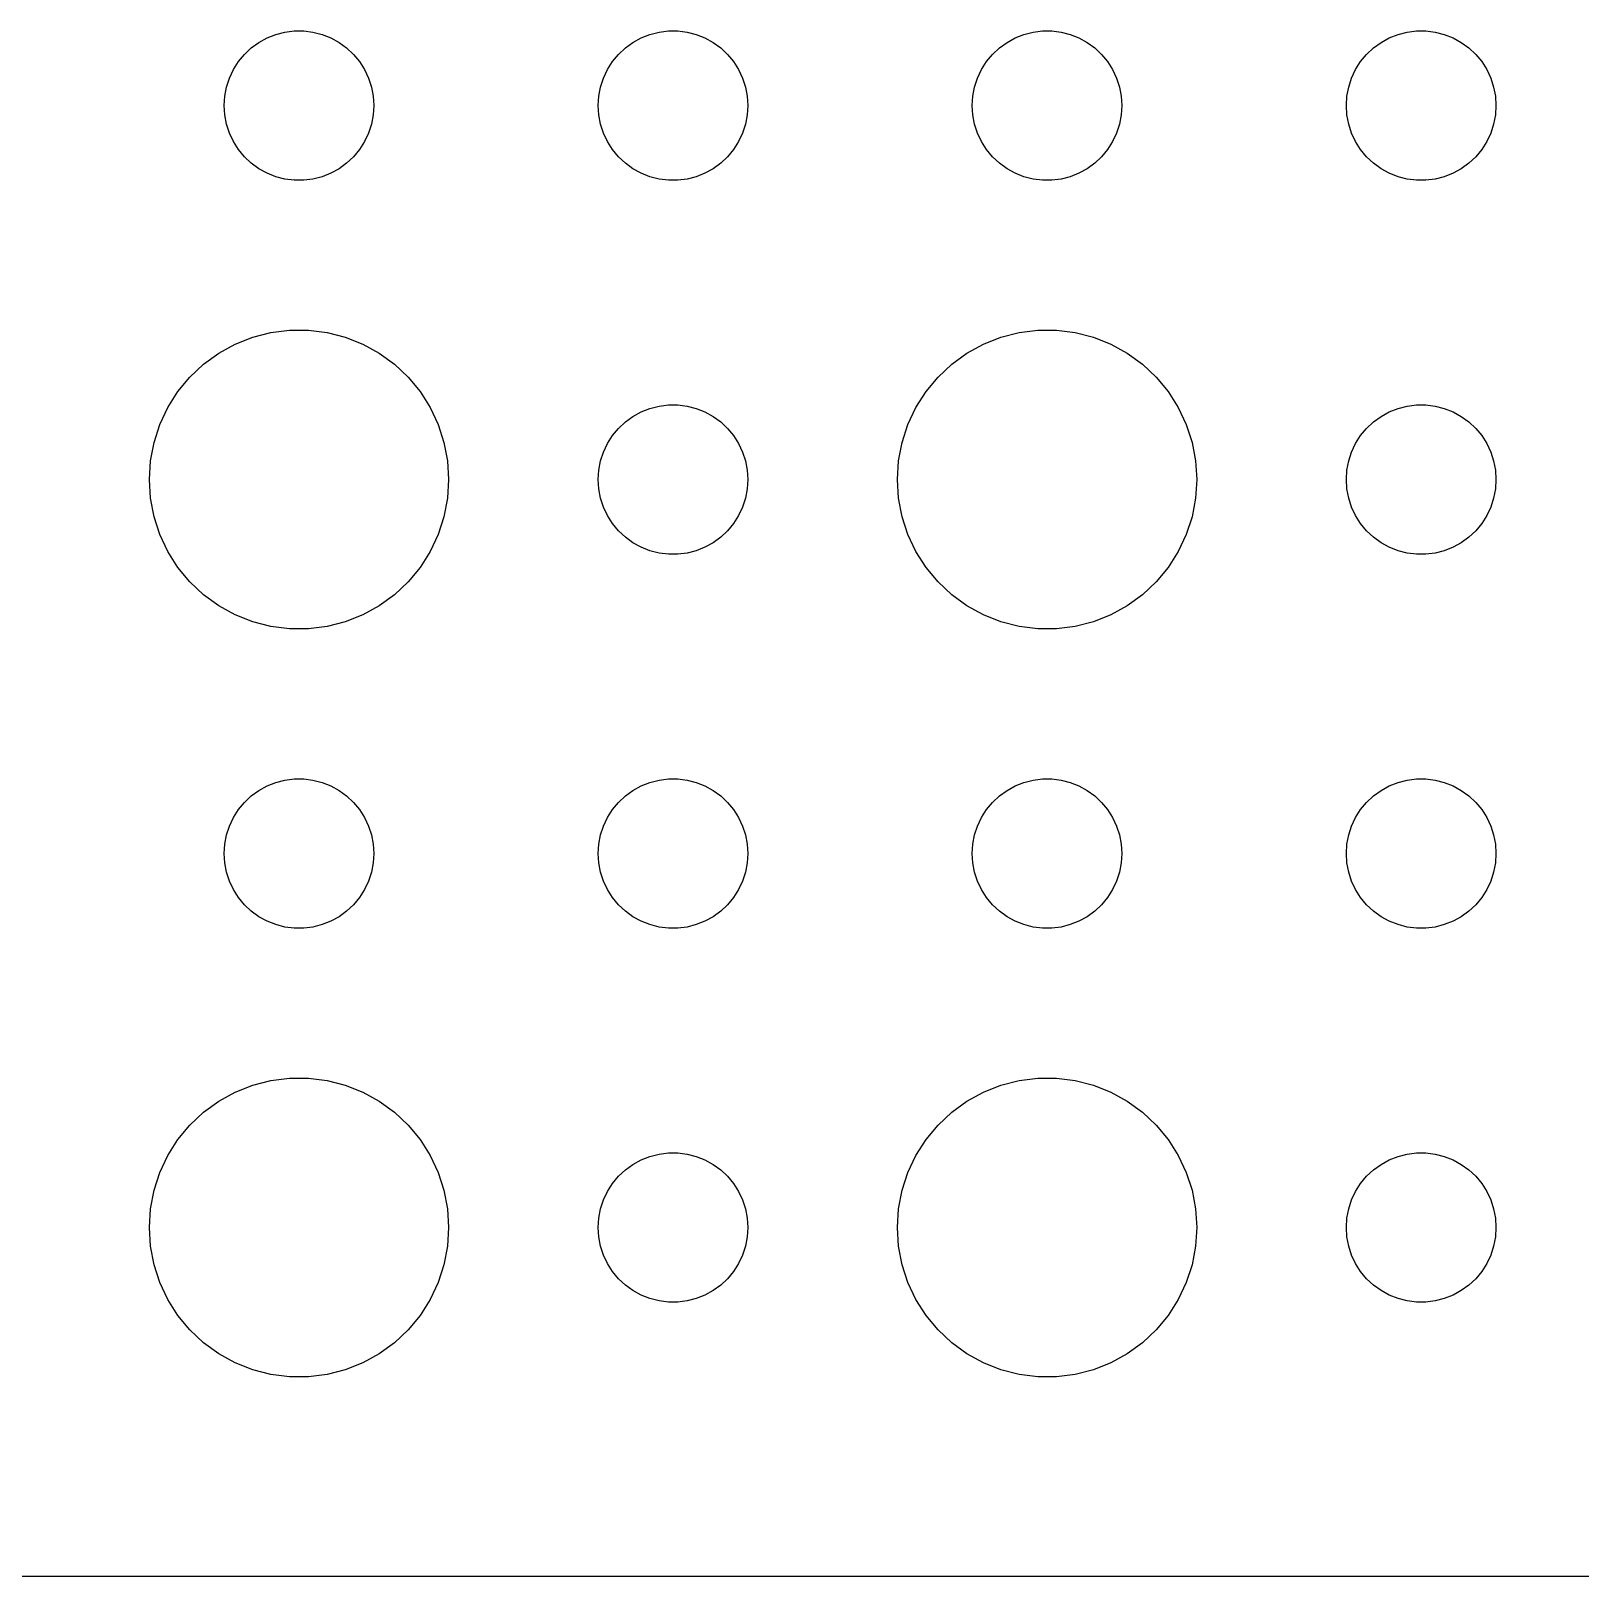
# Model space of a CAD drawing. Header units: metres. Extents: x -134 to 134, y -37 to 37.
# Drawn here: x -102.87 to -71.81, y -36.99 to -6 of the extents above; entities that cross this region are included whole.
import ezdxf

# ---------------------------------------------------------------- set-up
doc = ezdxf.new("R2010")
doc.units = ezdxf.units.M

msp = doc.modelspace()

# ---------------------------------------------------------------- linework, layer by layer
for p, q in [((-98.3037, -6.23351), (-98.1387, -6.14275)), ((-98.1387, -6.14275), (-97.9635, -6.07341)), ((-97.9635, -6.07341), (-97.7811, -6.02657)), ((-97.7811, -6.02657), (-97.5942, -6.00294)), ((-97.5942, -6.00294), (-97.4058, -6.00294)), ((-97.4058, -6.00294), (-97.2189, -6.02657)), ((-97.2189, -6.02657), (-97.0365, -6.07341)), ((-97.0365, -6.07341), (-96.8613, -6.14275)), ((-96.8613, -6.14275), (-96.6963, -6.23351)), ((-90.8037, -6.23351), (-90.6387, -6.14275)), ((-90.6387, -6.14275), (-90.4635, -6.07341)), ((-90.4635, -6.07341), (-90.2811, -6.02657)), ((-90.2811, -6.02657), (-90.0942, -6.00294)), ((-90.0942, -6.00294), (-89.9058, -6.00294)), ((-89.9058, -6.00294), (-89.7189, -6.02657)), ((-89.7189, -6.02657), (-89.5365, -6.07341)), ((-89.5365, -6.07341), (-89.3613, -6.14275)), ((-89.3613, -6.14275), (-89.1963, -6.23351)), ((-83.3037, -6.23351), (-83.1387, -6.14275)), ((-83.1387, -6.14275), (-82.9635, -6.07341)), ((-82.9635, -6.07341), (-82.7811, -6.02657)), ((-82.7811, -6.02657), (-82.5942, -6.00294)), ((-82.5942, -6.00294), (-82.4058, -6.00294)), ((-82.4058, -6.00294), (-82.2189, -6.02657)), ((-82.2189, -6.02657), (-82.0365, -6.07341)), ((-82.0365, -6.07341), (-81.8613, -6.14275)), ((-81.8613, -6.14275), (-81.6963, -6.23351)), ((-75.8037, -6.23351), (-75.6387, -6.14275)), ((-75.6387, -6.14275), (-75.4635, -6.07341)), ((-75.4635, -6.07341), (-75.2811, -6.02657)), ((-75.2811, -6.02657), (-75.0942, -6.00294)), ((-75.0942, -6.00294), (-74.9058, -6.00294)), ((-74.9058, -6.00294), (-74.7189, -6.02657)), ((-74.7189, -6.02657), (-74.5365, -6.07341)), ((-74.5365, -6.07341), (-74.3613, -6.14275)), ((-74.3613, -6.14275), (-74.1963, -6.23351)), ((-98.7135, -6.61832), (-98.5934, -6.47318)), ((-98.5934, -6.47318), (-98.4561, -6.34422)), ((-98.4561, -6.34422), (-98.3037, -6.23351)), ((-96.6963, -6.23351), (-96.5439, -6.34422)), ((-96.5439, -6.34422), (-96.4065, -6.47318)), ((-96.4065, -6.47318), (-96.2865, -6.61832)), ((-91.2135, -6.61832), (-91.0934, -6.47318)), ((-91.0934, -6.47318), (-90.9561, -6.34422)), ((-90.9561, -6.34422), (-90.8037, -6.23351)), ((-89.1963, -6.23351), (-89.0439, -6.34422)), ((-89.0439, -6.34422), (-88.9065, -6.47318)), ((-88.9065, -6.47318), (-88.7865, -6.61832)), ((-83.7135, -6.61832), (-83.5934, -6.47318)), ((-83.5934, -6.47318), (-83.4561, -6.34422)), ((-83.4561, -6.34422), (-83.3037, -6.23351)), ((-81.6963, -6.23351), (-81.5439, -6.34422)), ((-81.5439, -6.34422), (-81.4065, -6.47318)), ((-81.4065, -6.47318), (-81.2865, -6.61832)), ((-76.2135, -6.61832), (-76.0934, -6.47318)), ((-76.0934, -6.47318), (-75.9561, -6.34422)), ((-75.9561, -6.34422), (-75.8037, -6.23351)), ((-74.1963, -6.23351), (-74.0439, -6.34422)), ((-74.0439, -6.34422), (-73.9065, -6.47318)), ((-73.9065, -6.47318), (-73.7865, -6.61832)), ((-98.8947, -6.9478), (-98.8145, -6.77736)), ((-98.8145, -6.77736), (-98.7135, -6.61832)), ((-96.2865, -6.61832), (-96.1855, -6.77736)), ((-96.1855, -6.77736), (-96.1053, -6.9478)), ((-91.3947, -6.9478), (-91.3145, -6.77736)), ((-91.3145, -6.77736), (-91.2135, -6.61832)), ((-88.7865, -6.61832), (-88.6855, -6.77736)), ((-88.6855, -6.77736), (-88.6053, -6.9478)), ((-83.8947, -6.9478), (-83.8145, -6.77736)), ((-83.8145, -6.77736), (-83.7135, -6.61832)), ((-81.2865, -6.61832), (-81.1855, -6.77736)), ((-81.1855, -6.77736), (-81.1053, -6.9478)), ((-76.3947, -6.9478), (-76.3145, -6.77736)), ((-76.3145, -6.77736), (-76.2135, -6.61832)), ((-73.7865, -6.61832), (-73.6855, -6.77736)), ((-73.6855, -6.77736), (-73.6053, -6.9478)), ((-98.9882, -7.312), (-98.9529, -7.12695)), ((-98.9529, -7.12695), (-98.8947, -6.9478)), ((-96.1053, -6.9478), (-96.0471, -7.12695)), ((-96.0471, -7.12695), (-96.0118, -7.312)), ((-91.4882, -7.312), (-91.4529, -7.12695)), ((-91.4529, -7.12695), (-91.3947, -6.9478)), ((-88.6053, -6.9478), (-88.5471, -7.12695)), ((-88.5471, -7.12695), (-88.5118, -7.312)), ((-83.9882, -7.312), (-83.9529, -7.12695)), ((-83.9529, -7.12695), (-83.8947, -6.9478)), ((-81.1053, -6.9478), (-81.0471, -7.12695)), ((-81.0471, -7.12695), (-81.0118, -7.312)), ((-76.4882, -7.312), (-76.4529, -7.12695)), ((-76.4529, -7.12695), (-76.3947, -6.9478)), ((-73.6053, -6.9478), (-73.5471, -7.12695)), ((-73.5471, -7.12695), (-73.5118, -7.312)), ((-99, -7.5), (-98.9882, -7.312)), ((-96.0118, -7.312), (-96, -7.5)), ((-91.5, -7.5), (-91.4882, -7.312)), ((-88.5118, -7.312), (-88.5, -7.5)), ((-84, -7.5), (-83.9882, -7.312)), ((-81.0118, -7.312), (-81, -7.5)), ((-76.5, -7.5), (-76.4882, -7.312)), ((-73.5118, -7.312), (-73.5, -7.5)), ((-98.9882, -7.68799), (-99, -7.5)), ((-98.9529, -7.87303), (-98.9882, -7.68799)), ((-96.0118, -7.68799), (-96.0471, -7.87303)), ((-96, -7.5), (-96.0118, -7.68799)), ((-91.4882, -7.68799), (-91.5, -7.5)), ((-91.4529, -7.87303), (-91.4882, -7.68799)), ((-88.5118, -7.68799), (-88.5471, -7.87303)), ((-88.5, -7.5), (-88.5118, -7.68799)), ((-83.9882, -7.68799), (-84, -7.5)), ((-83.9529, -7.87303), (-83.9882, -7.68799)), ((-81.0118, -7.68799), (-81.0471, -7.87303)), ((-81, -7.5), (-81.0118, -7.68799)), ((-76.4882, -7.68799), (-76.5, -7.5)), ((-76.4529, -7.87303), (-76.4882, -7.68799)), ((-73.5118, -7.68799), (-73.5471, -7.87303)), ((-73.5, -7.5), (-73.5118, -7.68799)), ((-98.8947, -8.05219), (-98.9529, -7.87303)), ((-98.8145, -8.22263), (-98.8947, -8.05219)), ((-96.1053, -8.05219), (-96.1855, -8.22263)), ((-96.0471, -7.87303), (-96.1053, -8.05219)), ((-91.3947, -8.05219), (-91.4529, -7.87303)), ((-91.3145, -8.22263), (-91.3947, -8.05219)), ((-88.6053, -8.05219), (-88.6855, -8.22263)), ((-88.5471, -7.87303), (-88.6053, -8.05219)), ((-83.8947, -8.05219), (-83.9529, -7.87303)), ((-83.8145, -8.22263), (-83.8947, -8.05219)), ((-81.1053, -8.05219), (-81.1855, -8.22263)), ((-81.0471, -7.87303), (-81.1053, -8.05219)), ((-76.3947, -8.05219), (-76.4529, -7.87303)), ((-76.3145, -8.22263), (-76.3947, -8.05219)), ((-73.6053, -8.05219), (-73.6855, -8.22263)), ((-73.5471, -7.87303), (-73.6053, -8.05219)), ((-98.7135, -8.38167), (-98.8145, -8.22263)), ((-98.5934, -8.52681), (-98.7135, -8.38167)), ((-96.2865, -8.38167), (-96.4065, -8.52681)), ((-96.1855, -8.22263), (-96.2865, -8.38167)), ((-91.2135, -8.38167), (-91.3145, -8.22263)), ((-91.0934, -8.52681), (-91.2135, -8.38167)), ((-88.7865, -8.38167), (-88.9065, -8.52681)), ((-88.6855, -8.22263), (-88.7865, -8.38167)), ((-83.7135, -8.38167), (-83.8145, -8.22263)), ((-83.5934, -8.52681), (-83.7135, -8.38167)), ((-81.2865, -8.38167), (-81.4065, -8.52681)), ((-81.1855, -8.22263), (-81.2865, -8.38167)), ((-76.2135, -8.38167), (-76.3145, -8.22263)), ((-76.0934, -8.52681), (-76.2135, -8.38167)), ((-73.7865, -8.38167), (-73.9065, -8.52681)), ((-73.6855, -8.22263), (-73.7865, -8.38167)), ((-98.4561, -8.65576), (-98.5934, -8.52681)), ((-98.3037, -8.76648), (-98.4561, -8.65576)), ((-96.5439, -8.65576), (-96.6963, -8.76648)), ((-96.4065, -8.52681), (-96.5439, -8.65576)), ((-90.9561, -8.65576), (-91.0934, -8.52681)), ((-90.8037, -8.76648), (-90.9561, -8.65576)), ((-89.0439, -8.65576), (-89.1963, -8.76648)), ((-88.9065, -8.52681), (-89.0439, -8.65576)), ((-83.4561, -8.65576), (-83.5934, -8.52681)), ((-83.3037, -8.76648), (-83.4561, -8.65576)), ((-81.5439, -8.65576), (-81.6963, -8.76648)), ((-81.4065, -8.52681), (-81.5439, -8.65576)), ((-75.9561, -8.65576), (-76.0934, -8.52681)), ((-75.8037, -8.76648), (-75.9561, -8.65576)), ((-74.0439, -8.65576), (-74.1963, -8.76648)), ((-73.9065, -8.52681), (-74.0439, -8.65576)), ((-98.1387, -8.85724), (-98.3037, -8.76648)), ((-97.9635, -8.92657), (-98.1387, -8.85724)), ((-97.7811, -8.97342), (-97.9635, -8.92657)), ((-97.5942, -8.99704), (-97.7811, -8.97342)), ((-97.4058, -8.99704), (-97.5942, -8.99704)), ((-97.2189, -8.97342), (-97.4058, -8.99704)), ((-97.0365, -8.92657), (-97.2189, -8.97342)), ((-96.8613, -8.85724), (-97.0365, -8.92657)), ((-96.6963, -8.76648), (-96.8613, -8.85724)), ((-90.6387, -8.85724), (-90.8037, -8.76648)), ((-90.4635, -8.92657), (-90.6387, -8.85724)), ((-90.2811, -8.97342), (-90.4635, -8.92657)), ((-90.0942, -8.99704), (-90.2811, -8.97342)), ((-89.9058, -8.99704), (-90.0942, -8.99704)), ((-89.7189, -8.97342), (-89.9058, -8.99704)), ((-89.5365, -8.92657), (-89.7189, -8.97342)), ((-89.3613, -8.85724), (-89.5365, -8.92657)), ((-89.1963, -8.76648), (-89.3613, -8.85724)), ((-83.1387, -8.85724), (-83.3037, -8.76648)), ((-82.9635, -8.92657), (-83.1387, -8.85724)), ((-82.7811, -8.97342), (-82.9635, -8.92657)), ((-82.5942, -8.99704), (-82.7811, -8.97342)), ((-82.4058, -8.99704), (-82.5942, -8.99704)), ((-82.2189, -8.97342), (-82.4058, -8.99704)), ((-82.0365, -8.92657), (-82.2189, -8.97342)), ((-81.8613, -8.85724), (-82.0365, -8.92657)), ((-81.6963, -8.76648), (-81.8613, -8.85724)), ((-75.6387, -8.85724), (-75.8037, -8.76648)), ((-75.4635, -8.92657), (-75.6387, -8.85724)), ((-75.2811, -8.97342), (-75.4635, -8.92657)), ((-75.0942, -8.99704), (-75.2811, -8.97342)), ((-74.9058, -8.99704), (-75.0942, -8.99704)), ((-74.7189, -8.97342), (-74.9058, -8.99704)), ((-74.5365, -8.92657), (-74.7189, -8.97342)), ((-74.3613, -8.85724), (-74.5365, -8.92657)), ((-74.1963, -8.76648), (-74.3613, -8.85724)), ((-98.427, -12.1468), (-98.0621, -12.0531)), ((-98.0621, -12.0531), (-97.6884, -12.0059)), ((-97.6884, -12.0059), (-97.3116, -12.0059)), ((-97.3116, -12.0059), (-96.9379, -12.0531)), ((-96.9379, -12.0531), (-96.573, -12.1468)), ((-83.427, -12.1468), (-83.0621, -12.0531)), ((-83.0621, -12.0531), (-82.6884, -12.0059)), ((-82.6884, -12.0059), (-82.3116, -12.0059)), ((-82.3116, -12.0059), (-81.9379, -12.0531)), ((-81.9379, -12.0531), (-81.573, -12.1468)), ((-99.1075, -12.467), (-98.7773, -12.2855)), ((-98.7773, -12.2855), (-98.427, -12.1468)), ((-96.573, -12.1468), (-96.2227, -12.2855)), ((-96.2227, -12.2855), (-95.8925, -12.467)), ((-84.1075, -12.467), (-83.7773, -12.2855)), ((-83.7773, -12.2855), (-83.427, -12.1468)), ((-81.573, -12.1468), (-81.2227, -12.2855)), ((-81.2227, -12.2855), (-80.8925, -12.467)), ((-99.6869, -12.9464), (-99.4123, -12.6884)), ((-99.4123, -12.6884), (-99.1075, -12.467)), ((-95.8925, -12.467), (-95.5877, -12.6884)), ((-95.5877, -12.6884), (-95.3131, -12.9464)), ((-84.6869, -12.9464), (-84.4123, -12.6884)), ((-84.4123, -12.6884), (-84.1075, -12.467)), ((-80.8925, -12.467), (-80.5877, -12.6884)), ((-80.5877, -12.6884), (-80.3131, -12.9464)), ((-99.927, -13.2366), (-99.6869, -12.9464)), ((-95.3131, -12.9464), (-95.073, -13.2366)), ((-84.927, -13.2366), (-84.6869, -12.9464)), ((-80.3131, -12.9464), (-80.073, -13.2366)), ((-100.129, -13.5547), (-99.927, -13.2366)), ((-95.073, -13.2366), (-94.8711, -13.5547)), ((-85.1289, -13.5547), (-84.927, -13.2366)), ((-80.073, -13.2366), (-79.8711, -13.5547)), ((-100.289, -13.8956), (-100.129, -13.5547)), ((-94.8711, -13.5547), (-94.7107, -13.8956)), ((-90.8037, -13.7335), (-90.6387, -13.6427)), ((-90.6387, -13.6427), (-90.4635, -13.5734)), ((-90.4635, -13.5734), (-90.2811, -13.5266)), ((-90.2811, -13.5266), (-90.0942, -13.5029)), ((-90.0942, -13.5029), (-89.9058, -13.5029)), ((-89.9058, -13.5029), (-89.7189, -13.5266)), ((-89.7189, -13.5266), (-89.5365, -13.5734)), ((-89.5365, -13.5734), (-89.3613, -13.6427)), ((-89.3613, -13.6427), (-89.1963, -13.7335)), ((-85.2893, -13.8956), (-85.1289, -13.5547)), ((-79.8711, -13.5547), (-79.7107, -13.8956)), ((-75.8037, -13.7335), (-75.6387, -13.6427)), ((-75.6387, -13.6427), (-75.4635, -13.5734)), ((-75.4635, -13.5734), (-75.2811, -13.5266)), ((-75.2811, -13.5266), (-75.0942, -13.5029)), ((-75.0942, -13.5029), (-74.9058, -13.5029)), ((-74.9058, -13.5029), (-74.7189, -13.5266)), ((-74.7189, -13.5266), (-74.5365, -13.5734)), ((-74.5365, -13.5734), (-74.3613, -13.6427)), ((-74.3613, -13.6427), (-74.1963, -13.7335)), ((-100.406, -14.2539), (-100.289, -13.8956)), ((-94.7107, -13.8956), (-94.5943, -14.2539)), ((-91.2135, -14.1183), (-91.0934, -13.9732)), ((-91.0934, -13.9732), (-90.9561, -13.8442)), ((-90.9561, -13.8442), (-90.8037, -13.7335)), ((-89.1963, -13.7335), (-89.0439, -13.8442)), ((-89.0439, -13.8442), (-88.9065, -13.9732)), ((-88.9065, -13.9732), (-88.7865, -14.1183)), ((-85.4057, -14.2539), (-85.2893, -13.8956)), ((-79.7107, -13.8956), (-79.5943, -14.2539)), ((-76.2135, -14.1183), (-76.0934, -13.9732)), ((-76.0934, -13.9732), (-75.9561, -13.8442)), ((-75.9561, -13.8442), (-75.8037, -13.7335)), ((-74.1963, -13.7335), (-74.0439, -13.8442)), ((-74.0439, -13.8442), (-73.9065, -13.9732)), ((-73.9065, -13.9732), (-73.7865, -14.1183)), ((-100.476, -14.624), (-100.406, -14.2539)), ((-94.5943, -14.2539), (-94.5237, -14.624)), ((-91.3947, -14.4478), (-91.3145, -14.2774)), ((-91.3145, -14.2774), (-91.2135, -14.1183)), ((-88.7865, -14.1183), (-88.6855, -14.2774)), ((-88.6855, -14.2774), (-88.6053, -14.4478)), ((-85.4763, -14.624), (-85.4057, -14.2539)), ((-79.5943, -14.2539), (-79.5237, -14.624)), ((-76.3947, -14.4478), (-76.3145, -14.2774)), ((-76.3145, -14.2774), (-76.2135, -14.1183)), ((-73.7865, -14.1183), (-73.6855, -14.2774)), ((-73.6855, -14.2774), (-73.6053, -14.4478)), ((-91.4529, -14.627), (-91.3947, -14.4478)), ((-88.6053, -14.4478), (-88.5471, -14.627)), ((-76.4529, -14.627), (-76.3947, -14.4478)), ((-73.6053, -14.4478), (-73.5471, -14.627)), ((-100.5, -15), (-100.476, -14.624)), ((-94.5237, -14.624), (-94.5, -15)), ((-91.5, -15), (-91.4882, -14.812)), ((-91.4882, -14.812), (-91.4529, -14.627)), ((-88.5471, -14.627), (-88.5118, -14.812)), ((-88.5118, -14.812), (-88.5, -15)), ((-85.5, -15), (-85.4763, -14.624)), ((-79.5237, -14.624), (-79.5, -15)), ((-76.5, -15), (-76.4882, -14.812)), ((-76.4882, -14.812), (-76.4529, -14.627)), ((-73.5471, -14.627), (-73.5118, -14.812)), ((-73.5118, -14.812), (-73.5, -15)), ((-100.476, -15.376), (-100.5, -15)), ((-94.5, -15), (-94.5237, -15.376)), ((-91.4882, -15.188), (-91.5, -15)), ((-91.4529, -15.373), (-91.4882, -15.188)), ((-88.5118, -15.188), (-88.5471, -15.373)), ((-88.5, -15), (-88.5118, -15.188)), ((-85.4763, -15.376), (-85.5, -15)), ((-79.5, -15), (-79.5237, -15.376)), ((-76.4882, -15.188), (-76.5, -15)), ((-76.4529, -15.373), (-76.4882, -15.188)), ((-73.5118, -15.188), (-73.5471, -15.373)), ((-73.5, -15), (-73.5118, -15.188)), ((-100.406, -15.7461), (-100.476, -15.376)), ((-94.5237, -15.376), (-94.5943, -15.7461)), ((-91.3947, -15.5522), (-91.4529, -15.373)), ((-88.5471, -15.373), (-88.6053, -15.5522)), ((-85.4057, -15.7461), (-85.4763, -15.376)), ((-79.5237, -15.376), (-79.5943, -15.7461)), ((-76.3947, -15.5522), (-76.4529, -15.373)), ((-73.5471, -15.373), (-73.6053, -15.5522)), ((-100.289, -16.1044), (-100.406, -15.7461)), ((-94.5943, -15.7461), (-94.7107, -16.1044)), ((-91.3145, -15.7226), (-91.3947, -15.5522)), ((-91.2135, -15.8817), (-91.3145, -15.7226)), ((-88.6855, -15.7226), (-88.7865, -15.8817)), ((-88.6053, -15.5522), (-88.6855, -15.7226)), ((-85.2893, -16.1044), (-85.4057, -15.7461)), ((-79.5943, -15.7461), (-79.7107, -16.1044)), ((-76.3145, -15.7226), (-76.3947, -15.5522)), ((-76.2135, -15.8817), (-76.3145, -15.7226)), ((-73.6855, -15.7226), (-73.7865, -15.8817)), ((-73.6053, -15.5522), (-73.6855, -15.7226)), ((-100.129, -16.4453), (-100.289, -16.1044)), ((-94.7107, -16.1044), (-94.8711, -16.4453)), ((-91.0934, -16.0268), (-91.2135, -15.8817)), ((-90.9561, -16.1558), (-91.0934, -16.0268)), ((-88.9065, -16.0268), (-89.0439, -16.1558)), ((-88.7865, -15.8817), (-88.9065, -16.0268)), ((-85.1289, -16.4453), (-85.2893, -16.1044)), ((-79.7107, -16.1044), (-79.8711, -16.4453)), ((-76.0934, -16.0268), (-76.2135, -15.8817)), ((-75.9561, -16.1558), (-76.0934, -16.0268)), ((-73.9065, -16.0268), (-74.0439, -16.1558)), ((-73.7865, -15.8817), (-73.9065, -16.0268)), ((-99.927, -16.7634), (-100.129, -16.4453)), ((-94.8711, -16.4453), (-95.073, -16.7634)), ((-90.8037, -16.2665), (-90.9561, -16.1558)), ((-90.6387, -16.3572), (-90.8037, -16.2665)), ((-90.4635, -16.4266), (-90.6387, -16.3572)), ((-90.2811, -16.4734), (-90.4635, -16.4266)), ((-89.5365, -16.4266), (-89.7189, -16.4734)), ((-89.3613, -16.3572), (-89.5365, -16.4266)), ((-89.1963, -16.2665), (-89.3613, -16.3572)), ((-89.0439, -16.1558), (-89.1963, -16.2665)), ((-84.927, -16.7634), (-85.1289, -16.4453)), ((-79.8711, -16.4453), (-80.073, -16.7634)), ((-75.8037, -16.2665), (-75.9561, -16.1558)), ((-75.6387, -16.3572), (-75.8037, -16.2665)), ((-75.4635, -16.4266), (-75.6387, -16.3572)), ((-75.2811, -16.4734), (-75.4635, -16.4266)), ((-74.5365, -16.4266), (-74.7189, -16.4734)), ((-74.3613, -16.3572), (-74.5365, -16.4266)), ((-74.1963, -16.2665), (-74.3613, -16.3572)), ((-74.0439, -16.1558), (-74.1963, -16.2665)), ((-99.6869, -17.0536), (-99.927, -16.7634)), ((-95.073, -16.7634), (-95.3131, -17.0536)), ((-90.0942, -16.497), (-90.2811, -16.4734)), ((-89.9058, -16.497), (-90.0942, -16.497)), ((-89.7189, -16.4734), (-89.9058, -16.497)), ((-84.6869, -17.0536), (-84.927, -16.7634)), ((-80.073, -16.7634), (-80.3131, -17.0536)), ((-75.0942, -16.497), (-75.2811, -16.4734)), ((-74.9058, -16.497), (-75.0942, -16.497)), ((-74.7189, -16.4734), (-74.9058, -16.497)), ((-99.4123, -17.3115), (-99.6869, -17.0536)), ((-95.3131, -17.0536), (-95.5877, -17.3115)), ((-84.4123, -17.3115), (-84.6869, -17.0536)), ((-80.3131, -17.0536), (-80.5877, -17.3115)), ((-99.1075, -17.533), (-99.4123, -17.3115)), ((-95.5877, -17.3115), (-95.8925, -17.533)), ((-84.1075, -17.533), (-84.4123, -17.3115)), ((-80.5877, -17.3115), (-80.8925, -17.533)), ((-98.7773, -17.7145), (-99.1075, -17.533)), ((-95.8925, -17.533), (-96.2227, -17.7145)), ((-83.7773, -17.7145), (-84.1075, -17.533)), ((-80.8925, -17.533), (-81.2227, -17.7145)), ((-98.427, -17.8532), (-98.7773, -17.7145)), ((-98.0621, -17.9469), (-98.427, -17.8532)), ((-97.6884, -17.9941), (-98.0621, -17.9469)), ((-97.3116, -17.9941), (-97.6884, -17.9941)), ((-96.9379, -17.9469), (-97.3116, -17.9941)), ((-96.573, -17.8532), (-96.9379, -17.9469)), ((-96.2227, -17.7145), (-96.573, -17.8532)), ((-83.427, -17.8532), (-83.7773, -17.7145)), ((-83.0621, -17.9469), (-83.427, -17.8532)), ((-82.6884, -17.9941), (-83.0621, -17.9469)), ((-82.3116, -17.9941), (-82.6884, -17.9941)), ((-81.9379, -17.9469), (-82.3116, -17.9941)), ((-81.573, -17.8532), (-81.9379, -17.9469)), ((-81.2227, -17.7145), (-81.573, -17.8532)), ((-98.1387, -21.1427), (-97.9635, -21.0734)), ((-97.9635, -21.0734), (-97.7811, -21.0266)), ((-97.7811, -21.0266), (-97.5942, -21.003)), ((-97.5942, -21.003), (-97.4058, -21.003)), ((-97.4058, -21.003), (-97.2189, -21.0266)), ((-97.2189, -21.0266), (-97.0365, -21.0734)), ((-97.0365, -21.0734), (-96.8613, -21.1427)), ((-90.6387, -21.1427), (-90.4635, -21.0734)), ((-90.4635, -21.0734), (-90.2811, -21.0266)), ((-90.2811, -21.0266), (-90.0942, -21.003)), ((-90.0942, -21.003), (-89.9058, -21.003)), ((-89.9058, -21.003), (-89.7189, -21.0266)), ((-89.7189, -21.0266), (-89.5365, -21.0734)), ((-89.5365, -21.0734), (-89.3613, -21.1427)), ((-83.1387, -21.1427), (-82.9635, -21.0734)), ((-82.9635, -21.0734), (-82.7811, -21.0266)), ((-82.7811, -21.0266), (-82.5942, -21.003)), ((-82.5942, -21.003), (-82.4058, -21.003)), ((-82.4058, -21.003), (-82.2189, -21.0266)), ((-82.2189, -21.0266), (-82.0365, -21.0734)), ((-82.0365, -21.0734), (-81.8613, -21.1427)), ((-75.6387, -21.1427), (-75.4635, -21.0734)), ((-75.4635, -21.0734), (-75.2811, -21.0266)), ((-75.2811, -21.0266), (-75.0942, -21.003)), ((-75.0942, -21.003), (-74.9058, -21.003)), ((-74.9058, -21.003), (-74.7189, -21.0266)), ((-74.7189, -21.0266), (-74.5365, -21.0734)), ((-74.5365, -21.0734), (-74.3613, -21.1427)), ((-98.5934, -21.4732), (-98.4561, -21.3442)), ((-98.4561, -21.3442), (-98.3037, -21.2335)), ((-98.3037, -21.2335), (-98.1387, -21.1427)), ((-96.8613, -21.1427), (-96.6963, -21.2335)), ((-96.6963, -21.2335), (-96.5439, -21.3442)), ((-96.5439, -21.3442), (-96.4065, -21.4732)), ((-91.0934, -21.4732), (-90.9561, -21.3442)), ((-90.9561, -21.3442), (-90.8037, -21.2335)), ((-90.8037, -21.2335), (-90.6387, -21.1427)), ((-89.3613, -21.1427), (-89.1963, -21.2335)), ((-89.1963, -21.2335), (-89.0439, -21.3442)), ((-89.0439, -21.3442), (-88.9065, -21.4732)), ((-83.5934, -21.4732), (-83.4561, -21.3442)), ((-83.4561, -21.3442), (-83.3037, -21.2335)), ((-83.3037, -21.2335), (-83.1387, -21.1427)), ((-81.8613, -21.1427), (-81.6963, -21.2335)), ((-81.6963, -21.2335), (-81.5439, -21.3442)), ((-81.5439, -21.3442), (-81.4065, -21.4732)), ((-76.0934, -21.4732), (-75.9561, -21.3442)), ((-75.9561, -21.3442), (-75.8037, -21.2335)), ((-75.8037, -21.2335), (-75.6387, -21.1427)), ((-74.3613, -21.1427), (-74.1963, -21.2335)), ((-74.1963, -21.2335), (-74.0439, -21.3442)), ((-74.0439, -21.3442), (-73.9065, -21.4732)), ((-98.8145, -21.7774), (-98.7135, -21.6183)), ((-98.7135, -21.6183), (-98.5934, -21.4732)), ((-96.4065, -21.4732), (-96.2865, -21.6183)), ((-96.2865, -21.6183), (-96.1855, -21.7774)), ((-91.3145, -21.7774), (-91.2135, -21.6183)), ((-91.2135, -21.6183), (-91.0934, -21.4732)), ((-88.9065, -21.4732), (-88.7865, -21.6183)), ((-88.7865, -21.6183), (-88.6855, -21.7774)), ((-83.8145, -21.7774), (-83.7135, -21.6183)), ((-83.7135, -21.6183), (-83.5934, -21.4732)), ((-81.4065, -21.4732), (-81.2865, -21.6183)), ((-81.2865, -21.6183), (-81.1855, -21.7774)), ((-76.3145, -21.7774), (-76.2135, -21.6183)), ((-76.2135, -21.6183), (-76.0934, -21.4732)), ((-73.9065, -21.4732), (-73.7865, -21.6183)), ((-73.7865, -21.6183), (-73.6855, -21.7774)), ((-98.9529, -22.127), (-98.8947, -21.9478)), ((-98.8947, -21.9478), (-98.8145, -21.7774)), ((-96.1855, -21.7774), (-96.1053, -21.9478)), ((-96.1053, -21.9478), (-96.0471, -22.127)), ((-91.4529, -22.127), (-91.3947, -21.9478)), ((-91.3947, -21.9478), (-91.3145, -21.7774)), ((-88.6855, -21.7774), (-88.6053, -21.9478)), ((-88.6053, -21.9478), (-88.5471, -22.127)), ((-83.9529, -22.127), (-83.8947, -21.9478)), ((-83.8947, -21.9478), (-83.8145, -21.7774)), ((-81.1855, -21.7774), (-81.1053, -21.9478)), ((-81.1053, -21.9478), (-81.0471, -22.127)), ((-76.4529, -22.127), (-76.3947, -21.9478)), ((-76.3947, -21.9478), (-76.3145, -21.7774)), ((-73.6855, -21.7774), (-73.6053, -21.9478)), ((-73.6053, -21.9478), (-73.5471, -22.127)), ((-99, -22.5), (-98.9882, -22.312)), ((-98.9882, -22.312), (-98.9529, -22.127)), ((-96.0471, -22.127), (-96.0118, -22.312)), ((-96.0118, -22.312), (-96, -22.5)), ((-91.5, -22.5), (-91.4882, -22.312)), ((-91.4882, -22.312), (-91.4529, -22.127)), ((-88.5471, -22.127), (-88.5118, -22.312)), ((-88.5118, -22.312), (-88.5, -22.5)), ((-84, -22.5), (-83.9882, -22.312)), ((-83.9882, -22.312), (-83.9529, -22.127)), ((-81.0471, -22.127), (-81.0118, -22.312)), ((-81.0118, -22.312), (-81, -22.5)), ((-76.5, -22.5), (-76.4882, -22.312)), ((-76.4882, -22.312), (-76.4529, -22.127)), ((-73.5471, -22.127), (-73.5118, -22.312)), ((-73.5118, -22.312), (-73.5, -22.5)), ((-98.9882, -22.688), (-99, -22.5)), ((-96, -22.5), (-96.0118, -22.688)), ((-91.4882, -22.688), (-91.5, -22.5)), ((-88.5, -22.5), (-88.5118, -22.688)), ((-83.9882, -22.688), (-84, -22.5)), ((-81, -22.5), (-81.0118, -22.688)), ((-76.4882, -22.688), (-76.5, -22.5)), ((-73.5, -22.5), (-73.5118, -22.688)), ((-98.9529, -22.873), (-98.9882, -22.688)), ((-98.8947, -23.0522), (-98.9529, -22.873)), ((-96.0471, -22.873), (-96.1053, -23.0522)), ((-96.0118, -22.688), (-96.0471, -22.873)), ((-91.4529, -22.873), (-91.4882, -22.688)), ((-91.3947, -23.0522), (-91.4529, -22.873)), ((-88.5471, -22.873), (-88.6053, -23.0522)), ((-88.5118, -22.688), (-88.5471, -22.873)), ((-83.9529, -22.873), (-83.9882, -22.688)), ((-83.8947, -23.0522), (-83.9529, -22.873)), ((-81.0471, -22.873), (-81.1053, -23.0522)), ((-81.0118, -22.688), (-81.0471, -22.873)), ((-76.4529, -22.873), (-76.4882, -22.688)), ((-76.3947, -23.0522), (-76.4529, -22.873)), ((-73.5471, -22.873), (-73.6053, -23.0522)), ((-73.5118, -22.688), (-73.5471, -22.873)), ((-98.8145, -23.2226), (-98.8947, -23.0522)), ((-98.7135, -23.3817), (-98.8145, -23.2226)), ((-96.1855, -23.2226), (-96.2865, -23.3817)), ((-96.1053, -23.0522), (-96.1855, -23.2226)), ((-91.3145, -23.2226), (-91.3947, -23.0522)), ((-91.2135, -23.3817), (-91.3145, -23.2226)), ((-88.6855, -23.2226), (-88.7865, -23.3817)), ((-88.6053, -23.0522), (-88.6855, -23.2226)), ((-83.8145, -23.2226), (-83.8947, -23.0522)), ((-83.7135, -23.3817), (-83.8145, -23.2226)), ((-81.1855, -23.2226), (-81.2865, -23.3817)), ((-81.1053, -23.0522), (-81.1855, -23.2226)), ((-76.3145, -23.2226), (-76.3947, -23.0522)), ((-76.2135, -23.3817), (-76.3145, -23.2226)), ((-73.6855, -23.2226), (-73.7865, -23.3817)), ((-73.6053, -23.0522), (-73.6855, -23.2226)), ((-98.5934, -23.5268), (-98.7135, -23.3817)), ((-98.4561, -23.6558), (-98.5934, -23.5268)), ((-96.4065, -23.5268), (-96.5439, -23.6558)), ((-96.2865, -23.3817), (-96.4065, -23.5268)), ((-91.0934, -23.5268), (-91.2135, -23.3817)), ((-90.9561, -23.6558), (-91.0934, -23.5268)), ((-88.9065, -23.5268), (-89.0439, -23.6558)), ((-88.7865, -23.3817), (-88.9065, -23.5268)), ((-83.5934, -23.5268), (-83.7135, -23.3817)), ((-83.4561, -23.6558), (-83.5934, -23.5268)), ((-81.4065, -23.5268), (-81.5439, -23.6558)), ((-81.2865, -23.3817), (-81.4065, -23.5268)), ((-76.0934, -23.5268), (-76.2135, -23.3817)), ((-75.9561, -23.6558), (-76.0934, -23.5268)), ((-73.9065, -23.5268), (-74.0439, -23.6558)), ((-73.7865, -23.3817), (-73.9065, -23.5268)), ((-98.3037, -23.7665), (-98.4561, -23.6558)), ((-98.1387, -23.8572), (-98.3037, -23.7665)), ((-97.9635, -23.9266), (-98.1387, -23.8572)), ((-96.8613, -23.8572), (-97.0365, -23.9266)), ((-96.6963, -23.7665), (-96.8613, -23.8572)), ((-96.5439, -23.6558), (-96.6963, -23.7665)), ((-90.8037, -23.7665), (-90.9561, -23.6558)), ((-90.6387, -23.8572), (-90.8037, -23.7665)), ((-90.4635, -23.9266), (-90.6387, -23.8572)), ((-89.3613, -23.8572), (-89.5365, -23.9266)), ((-89.1963, -23.7665), (-89.3613, -23.8572)), ((-89.0439, -23.6558), (-89.1963, -23.7665)), ((-83.3037, -23.7665), (-83.4561, -23.6558)), ((-83.1387, -23.8572), (-83.3037, -23.7665)), ((-82.9635, -23.9266), (-83.1387, -23.8572)), ((-81.8613, -23.8572), (-82.0365, -23.9266)), ((-81.6963, -23.7665), (-81.8613, -23.8572)), ((-81.5439, -23.6558), (-81.6963, -23.7665)), ((-75.8037, -23.7665), (-75.9561, -23.6558)), ((-75.6387, -23.8572), (-75.8037, -23.7665)), ((-75.4635, -23.9266), (-75.6387, -23.8572)), ((-74.3613, -23.8572), (-74.5365, -23.9266)), ((-74.1963, -23.7665), (-74.3613, -23.8572)), ((-74.0439, -23.6558), (-74.1963, -23.7665)), ((-97.7811, -23.9734), (-97.9635, -23.9266)), ((-97.5942, -23.997), (-97.7811, -23.9734)), ((-97.4058, -23.997), (-97.5942, -23.997)), ((-97.2189, -23.9734), (-97.4058, -23.997)), ((-97.0365, -23.9266), (-97.2189, -23.9734)), ((-90.2811, -23.9734), (-90.4635, -23.9266)), ((-90.0942, -23.997), (-90.2811, -23.9734)), ((-89.9058, -23.997), (-90.0942, -23.997)), ((-89.7189, -23.9734), (-89.9058, -23.997)), ((-89.5365, -23.9266), (-89.7189, -23.9734)), ((-82.7811, -23.9734), (-82.9635, -23.9266)), ((-82.5942, -23.997), (-82.7811, -23.9734)), ((-82.4058, -23.997), (-82.5942, -23.997)), ((-82.2189, -23.9734), (-82.4058, -23.997)), ((-82.0365, -23.9266), (-82.2189, -23.9734)), ((-75.2811, -23.9734), (-75.4635, -23.9266)), ((-75.0942, -23.997), (-75.2811, -23.9734)), ((-74.9058, -23.997), (-75.0942, -23.997)), ((-74.7189, -23.9734), (-74.9058, -23.997)), ((-74.5365, -23.9266), (-74.7189, -23.9734)), ((-98.0621, -27.0531), (-97.6884, -27.0059)), ((-97.6884, -27.0059), (-97.3116, -27.0059)), ((-97.3116, -27.0059), (-96.9379, -27.0531)), ((-83.0621, -27.0531), (-82.6884, -27.0059)), ((-82.6884, -27.0059), (-82.3116, -27.0059)), ((-82.3116, -27.0059), (-81.9379, -27.0531)), ((-99.1075, -27.467), (-98.7773, -27.2855)), ((-98.7773, -27.2855), (-98.427, -27.1468)), ((-98.427, -27.1468), (-98.0621, -27.0531)), ((-96.9379, -27.0531), (-96.573, -27.1468)), ((-96.573, -27.1468), (-96.2227, -27.2855)), ((-96.2227, -27.2855), (-95.8925, -27.467)), ((-84.1075, -27.467), (-83.7773, -27.2855)), ((-83.7773, -27.2855), (-83.427, -27.1468)), ((-83.427, -27.1468), (-83.0621, -27.0531)), ((-81.9379, -27.0531), (-81.573, -27.1468)), ((-81.573, -27.1468), (-81.2227, -27.2855)), ((-81.2227, -27.2855), (-80.8925, -27.467)), ((-99.4123, -27.6884), (-99.1075, -27.467)), ((-95.8925, -27.467), (-95.5877, -27.6884)), ((-84.4123, -27.6884), (-84.1075, -27.467)), ((-80.8925, -27.467), (-80.5877, -27.6884)), ((-99.927, -28.2366), (-99.6869, -27.9464)), ((-99.6869, -27.9464), (-99.4123, -27.6884)), ((-95.5877, -27.6884), (-95.3131, -27.9464)), ((-95.3131, -27.9464), (-95.073, -28.2366)), ((-84.927, -28.2366), (-84.6869, -27.9464)), ((-84.6869, -27.9464), (-84.4123, -27.6884)), ((-80.5877, -27.6884), (-80.3131, -27.9464)), ((-80.3131, -27.9464), (-80.073, -28.2366)), ((-100.129, -28.5547), (-99.927, -28.2366)), ((-95.073, -28.2366), (-94.8711, -28.5547)), ((-85.1289, -28.5547), (-84.927, -28.2366)), ((-80.073, -28.2366), (-79.8711, -28.5547)), ((-100.289, -28.8956), (-100.129, -28.5547)), ((-94.8711, -28.5547), (-94.7107, -28.8956)), ((-90.6387, -28.6427), (-90.4635, -28.5734)), ((-90.4635, -28.5734), (-90.2811, -28.5266)), ((-90.2811, -28.5266), (-90.0942, -28.503)), ((-90.0942, -28.503), (-89.9058, -28.503)), ((-89.9058, -28.503), (-89.7189, -28.5266)), ((-89.7189, -28.5266), (-89.5365, -28.5734)), ((-89.5365, -28.5734), (-89.3613, -28.6427)), ((-85.2893, -28.8956), (-85.1289, -28.5547)), ((-79.8711, -28.5547), (-79.7107, -28.8956)), ((-75.6387, -28.6427), (-75.4635, -28.5734)), ((-75.4635, -28.5734), (-75.2811, -28.5266)), ((-75.2811, -28.5266), (-75.0942, -28.503)), ((-75.0942, -28.503), (-74.9058, -28.503)), ((-74.9058, -28.503), (-74.7189, -28.5266)), ((-74.7189, -28.5266), (-74.5365, -28.5734)), ((-74.5365, -28.5734), (-74.3613, -28.6427)), ((-91.0934, -28.9732), (-90.9561, -28.8442)), ((-90.9561, -28.8442), (-90.8037, -28.7335)), ((-90.8037, -28.7335), (-90.6387, -28.6427)), ((-89.3613, -28.6427), (-89.1963, -28.7335)), ((-89.1963, -28.7335), (-89.0439, -28.8442)), ((-89.0439, -28.8442), (-88.9065, -28.9732)), ((-76.0934, -28.9732), (-75.9561, -28.8442)), ((-75.9561, -28.8442), (-75.8037, -28.7335)), ((-75.8037, -28.7335), (-75.6387, -28.6427)), ((-74.3613, -28.6427), (-74.1963, -28.7335)), ((-74.1963, -28.7335), (-74.0439, -28.8442)), ((-74.0439, -28.8442), (-73.9065, -28.9732)), ((-100.406, -29.2539), (-100.289, -28.8956)), ((-94.7107, -28.8956), (-94.5943, -29.2539)), ((-91.3145, -29.2774), (-91.2135, -29.1183)), ((-91.2135, -29.1183), (-91.0934, -28.9732)), ((-88.9065, -28.9732), (-88.7865, -29.1183)), ((-88.7865, -29.1183), (-88.6855, -29.2774)), ((-85.4057, -29.2539), (-85.2893, -28.8956)), ((-79.7107, -28.8956), (-79.5943, -29.2539)), ((-76.3145, -29.2774), (-76.2135, -29.1183)), ((-76.2135, -29.1183), (-76.0934, -28.9732)), ((-73.9065, -28.9732), (-73.7865, -29.1183)), ((-73.7865, -29.1183), (-73.6855, -29.2774)), ((-100.476, -29.624), (-100.406, -29.2539)), ((-94.5943, -29.2539), (-94.5237, -29.624)), ((-91.4529, -29.627), (-91.3947, -29.4478)), ((-91.3947, -29.4478), (-91.3145, -29.2774)), ((-88.6855, -29.2774), (-88.6053, -29.4478)), ((-88.6053, -29.4478), (-88.5471, -29.627)), ((-85.4763, -29.624), (-85.4057, -29.2539)), ((-79.5943, -29.2539), (-79.5237, -29.624)), ((-76.4529, -29.627), (-76.3947, -29.4478)), ((-76.3947, -29.4478), (-76.3145, -29.2774)), ((-73.6855, -29.2774), (-73.6053, -29.4478)), ((-73.6053, -29.4478), (-73.5471, -29.627)), ((-100.5, -30), (-100.476, -29.624)), ((-94.5237, -29.624), (-94.5, -30)), ((-91.5, -30), (-91.4882, -29.812)), ((-91.4882, -29.812), (-91.4529, -29.627)), ((-88.5471, -29.627), (-88.5118, -29.812)), ((-88.5118, -29.812), (-88.5, -30)), ((-85.5, -30), (-85.4763, -29.624)), ((-79.5237, -29.624), (-79.5, -30)), ((-76.5, -30), (-76.4882, -29.812)), ((-76.4882, -29.812), (-76.4529, -29.627)), ((-73.5471, -29.627), (-73.5118, -29.812)), ((-73.5118, -29.812), (-73.5, -30)), ((-100.476, -30.376), (-100.5, -30)), ((-94.5, -30), (-94.5237, -30.376)), ((-91.4882, -30.188), (-91.5, -30)), ((-88.5, -30), (-88.5118, -30.188)), ((-85.4763, -30.376), (-85.5, -30)), ((-79.5, -30), (-79.5237, -30.376)), ((-76.4882, -30.188), (-76.5, -30)), ((-73.5, -30), (-73.5118, -30.188)), ((-100.406, -30.7461), (-100.476, -30.376)), ((-94.5237, -30.376), (-94.5943, -30.7461)), ((-91.4529, -30.373), (-91.4882, -30.188)), ((-91.3947, -30.5522), (-91.4529, -30.373)), ((-88.5471, -30.373), (-88.6053, -30.5522)), ((-88.5118, -30.188), (-88.5471, -30.373)), ((-85.4057, -30.7461), (-85.4763, -30.376)), ((-79.5237, -30.376), (-79.5943, -30.7461)), ((-76.4529, -30.373), (-76.4882, -30.188)), ((-76.3947, -30.5522), (-76.4529, -30.373)), ((-73.5471, -30.373), (-73.6053, -30.5522)), ((-73.5118, -30.188), (-73.5471, -30.373)), ((-100.289, -31.1044), (-100.406, -30.7461)), ((-94.5943, -30.7461), (-94.7107, -31.1044)), ((-91.3145, -30.7226), (-91.3947, -30.5522)), ((-91.2135, -30.8817), (-91.3145, -30.7226)), ((-88.6855, -30.7226), (-88.7865, -30.8817)), ((-88.6053, -30.5522), (-88.6855, -30.7226)), ((-85.2893, -31.1044), (-85.4057, -30.7461)), ((-79.5943, -30.7461), (-79.7107, -31.1044)), ((-76.3145, -30.7226), (-76.3947, -30.5522)), ((-76.2135, -30.8817), (-76.3145, -30.7226)), ((-73.6855, -30.7226), (-73.7865, -30.8817)), ((-73.6053, -30.5522), (-73.6855, -30.7226)), ((-91.0934, -31.0268), (-91.2135, -30.8817)), ((-90.9561, -31.1558), (-91.0934, -31.0268)), ((-88.9065, -31.0268), (-89.0439, -31.1558)), ((-88.7865, -30.8817), (-88.9065, -31.0268)), ((-76.0934, -31.0268), (-76.2135, -30.8817)), ((-75.9561, -31.1558), (-76.0934, -31.0268)), ((-73.9065, -31.0268), (-74.0439, -31.1558)), ((-73.7865, -30.8817), (-73.9065, -31.0268)), ((-100.129, -31.4453), (-100.289, -31.1044)), ((-94.7107, -31.1044), (-94.8711, -31.4453)), ((-90.8037, -31.2665), (-90.9561, -31.1558)), ((-90.6387, -31.3572), (-90.8037, -31.2665)), ((-90.4635, -31.4266), (-90.6387, -31.3572)), ((-89.3613, -31.3572), (-89.5365, -31.4266)), ((-89.1963, -31.2665), (-89.3613, -31.3572)), ((-89.0439, -31.1558), (-89.1963, -31.2665)), ((-85.1289, -31.4453), (-85.2893, -31.1044)), ((-79.7107, -31.1044), (-79.8711, -31.4453)), ((-75.8037, -31.2665), (-75.9561, -31.1558)), ((-75.6387, -31.3572), (-75.8037, -31.2665)), ((-75.4635, -31.4266), (-75.6387, -31.3572)), ((-74.3613, -31.3572), (-74.5365, -31.4266)), ((-74.1963, -31.2665), (-74.3613, -31.3572)), ((-74.0439, -31.1558), (-74.1963, -31.2665)), ((-99.927, -31.7634), (-100.129, -31.4453)), ((-94.8711, -31.4453), (-95.073, -31.7634)), ((-90.2811, -31.4734), (-90.4635, -31.4266)), ((-90.0942, -31.497), (-90.2811, -31.4734)), ((-89.9058, -31.497), (-90.0942, -31.497)), ((-89.7189, -31.4734), (-89.9058, -31.497)), ((-89.5365, -31.4266), (-89.7189, -31.4734)), ((-84.927, -31.7634), (-85.1289, -31.4453)), ((-79.8711, -31.4453), (-80.073, -31.7634)), ((-75.2811, -31.4734), (-75.4635, -31.4266)), ((-75.0942, -31.497), (-75.2811, -31.4734)), ((-74.9058, -31.497), (-75.0942, -31.497)), ((-74.7189, -31.4734), (-74.9058, -31.497)), ((-74.5365, -31.4266), (-74.7189, -31.4734)), ((-99.6869, -32.0536), (-99.927, -31.7634)), ((-95.073, -31.7634), (-95.3131, -32.0536)), ((-84.6869, -32.0536), (-84.927, -31.7634)), ((-80.073, -31.7634), (-80.3131, -32.0536)), ((-99.4123, -32.3115), (-99.6869, -32.0536)), ((-95.3131, -32.0536), (-95.5877, -32.3115)), ((-84.4123, -32.3115), (-84.6869, -32.0536)), ((-80.3131, -32.0536), (-80.5877, -32.3115)), ((-99.1075, -32.533), (-99.4123, -32.3115)), ((-98.7773, -32.7145), (-99.1075, -32.533)), ((-95.8925, -32.533), (-96.2227, -32.7145)), ((-95.5877, -32.3115), (-95.8925, -32.533)), ((-84.1075, -32.533), (-84.4123, -32.3115)), ((-83.7773, -32.7145), (-84.1075, -32.533)), ((-80.8925, -32.533), (-81.2227, -32.7145)), ((-80.5877, -32.3115), (-80.8925, -32.533)), ((-98.427, -32.8532), (-98.7773, -32.7145)), ((-98.0621, -32.9469), (-98.427, -32.8532)), ((-96.573, -32.8532), (-96.9379, -32.9469)), ((-96.2227, -32.7145), (-96.573, -32.8532)), ((-83.427, -32.8532), (-83.7773, -32.7145)), ((-83.0621, -32.9469), (-83.427, -32.8532)), ((-81.573, -32.8532), (-81.9379, -32.9469)), ((-81.2227, -32.7145), (-81.573, -32.8532)), ((-97.6884, -32.9941), (-98.0621, -32.9469)), ((-97.3116, -32.9941), (-97.6884, -32.9941)), ((-96.9379, -32.9469), (-97.3116, -32.9941)), ((-82.6884, -32.9941), (-83.0621, -32.9469)), ((-82.3116, -32.9941), (-82.6884, -32.9941)), ((-81.9379, -32.9469), (-82.3116, -32.9941)), ((-129.814, -36.9901), (129.814, -36.9901))]:
    msp.add_line(p, q)

doc.saveas('drawing.dxf')
